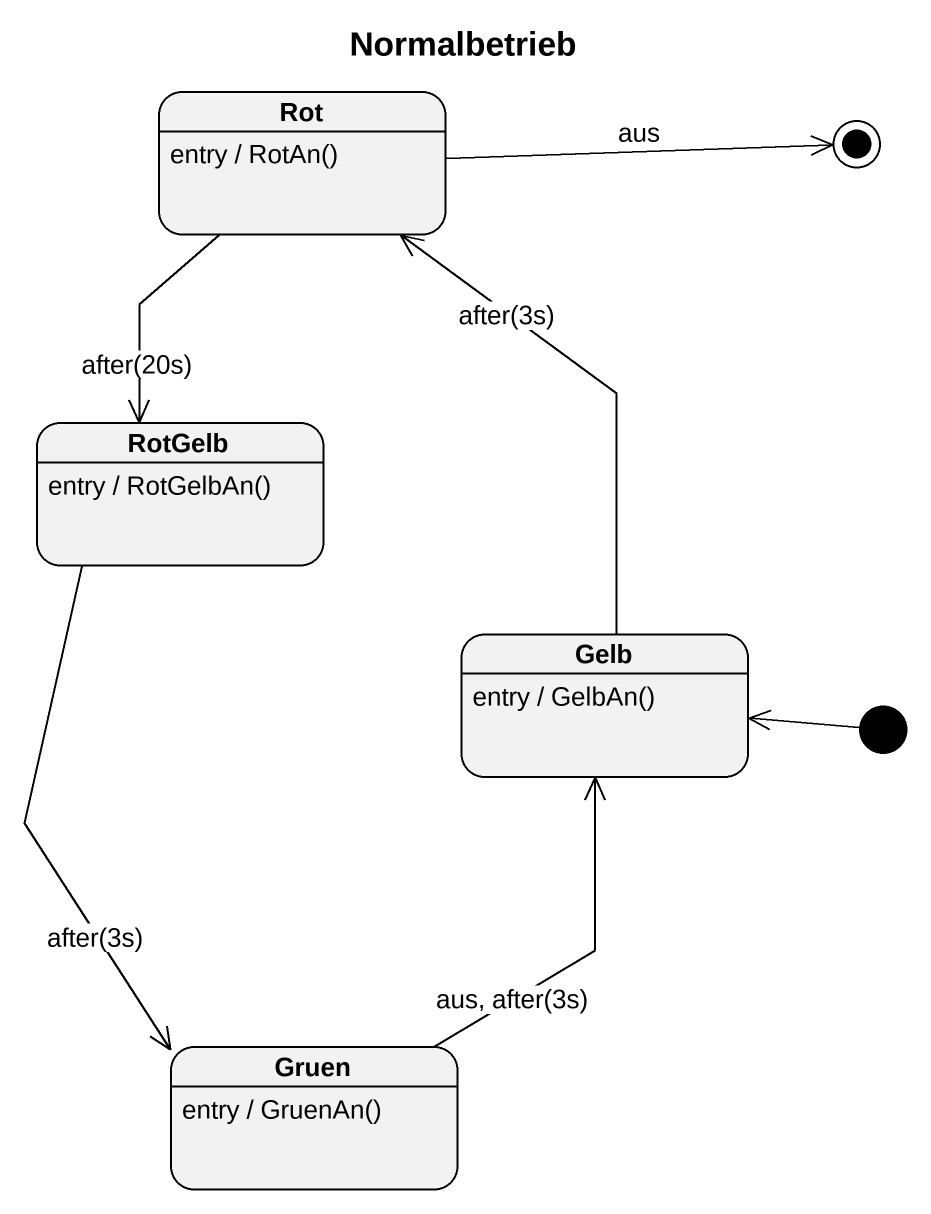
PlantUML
@startuml
title Normalbetrieb
hide empty description
state Rot
Rot : entry / RotAn()
state RotGelb
RotGelb : entry / RotGelbAn()
state Gelb
Gelb : entry / GelbAn()
state Gruen
Gruen : entry / GruenAn()
[*] -left-> Gelb
Rot --> RotGelb : after(20s)
RotGelb --> Gruen : after(3s)
Gelb -up-> Rot : after(3s)
Gruen -up-> Gelb : aus, after(3s)
Rot -right-> [*] : aus
@enduml
